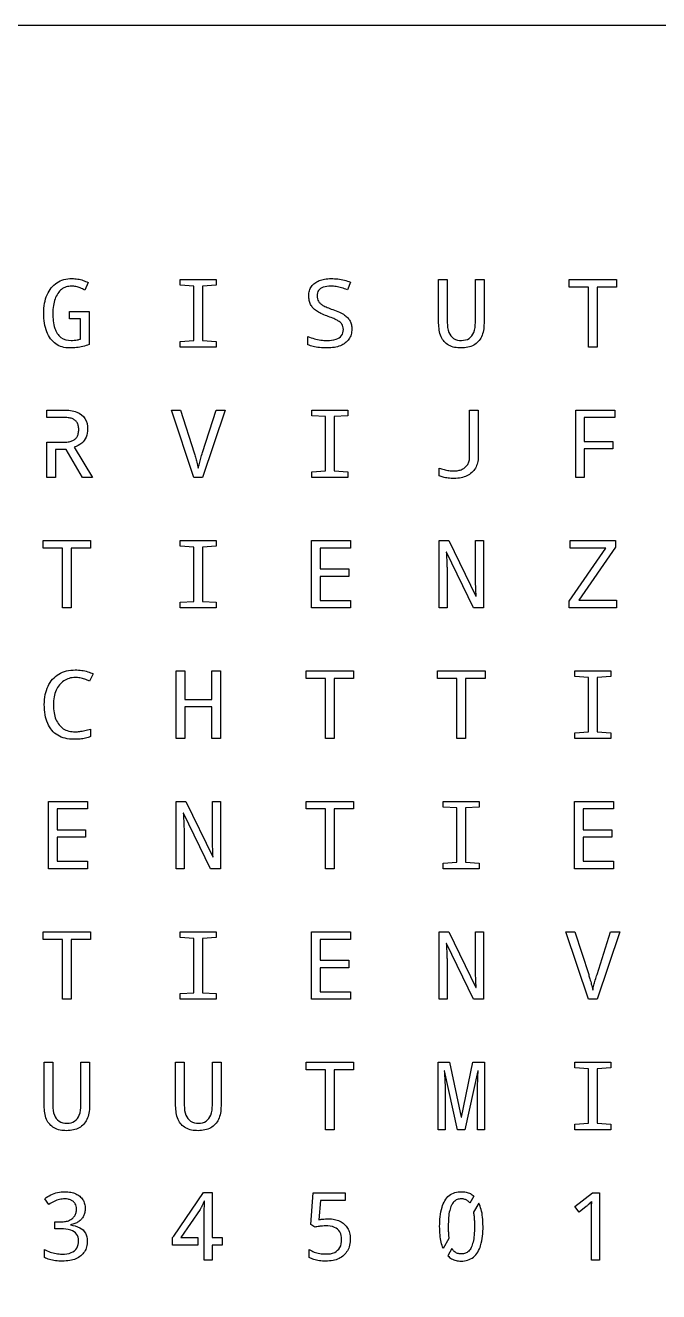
# Model space of a CAD drawing. Extents: x 0 to 500, y 0 to 500.
# Drawn here: x 125 to 250, y 250 to 500 of the extents above; entities that cross this region are included whole.
import ezdxf

# ---------------------------------------------------------------- set-up
doc = ezdxf.new("R2010")
doc.units = 0
doc.layers.add('Layer_1', color=7, linetype='CONTINUOUS')
doc.layers.add('letters', color=7, linetype='CONTINUOUS')

msp = doc.modelspace()

# ---------------------------------------------------------------- linework, layer by layer
at = {"layer": 'Layer_1', "color": 7}
msp.add_lwpolyline([(-0.000001, 500.00001), (500.000091, 500.00001), (500.000091, 0.000084), (-0.000001, 0.000084)], close=True, dxfattribs=at)
at = {"layer": 'letters', "color": 1}
for points in [[(137.373146, 449.216338), (136.713682, 447.740143)], [(189.155525, 449.289236), (188.569338, 447.794816)], [(206.574467, 441.224834), (206.574467, 449.80864), (208.278076, 449.80864), (208.278076, 441.315959)], [(213.8377, 441.334184), (213.8377, 449.826864), (215.541307, 449.826864)], [(215.541307, 449.826864), (215.541307, 441.188388)], [(133.718631, 443.521139), (137.583807, 443.521139), (137.583807, 436.987609)], [(135.889357, 438.05375), (135.889357, 442.02672), (133.718631, 442.02672), (133.718631, 443.521139)], [(180.765712, 436.932935), (180.765712, 438.554926)], [(132.436343, 422.606184), (130.980034, 422.606184), (129.267268, 422.606184), (129.267268, 424.055042), (132.537097, 424.055042)], [(162.650675, 424.055042), (164.473353, 424.055042), (159.99451, 410.732832), (158.281743, 410.732832), (153.82122, 424.055042), (155.616421, 424.055042), (158.31838, 415.607923)], [(159.97619, 415.662599), (162.650675, 424.055042)], [(212.692803, 414.824264), (212.692803, 424.055042), (214.396413, 424.055042), (214.396413, 414.842489)], [(129.267268, 417.67642), (130.980034, 417.67642), (132.48214, 417.67642)], [(134.652867, 416.701404), (138.289064, 410.732832), (136.283203, 410.732832), (133.077487, 416.236674), (130.980034, 416.236674), (130.980034, 410.732832), (129.267268, 410.732832), (129.267268, 417.67642)], [(206.684377, 411.088213), (206.684377, 412.60086)], [(208.241437, 392.205305), (208.241437, 384.979235), (206.666058, 384.979235), (206.666058, 398.301448), (208.616965, 398.301448), (213.910974, 387.330214), (213.96593, 387.330214)], [(213.8377, 391.011592), (213.8377, 398.301448), (215.431399, 398.301448), (215.431399, 384.979235)], [(215.431399, 384.979235), (213.462174, 384.979235), (208.149849, 396.005142), (208.076575, 396.005142)], [(138.371498, 371.955549), (137.657081, 370.534028)], [(137.858582, 361.057216), (137.858582, 359.581021)], [(156.330838, 340.698111), (156.330838, 333.472044), (154.755458, 333.472044), (154.755458, 346.794251), (156.706364, 346.794251), (162.000372, 335.823023), (162.055326, 335.823023)], [(161.927098, 339.504398), (161.927098, 346.794251), (163.520795, 346.794251), (163.520795, 333.472044)], [(163.520795, 333.472044), (161.551572, 333.472044), (156.239244, 344.497948), (156.165971, 344.497948)], [(208.241437, 314.944516), (208.241437, 307.718447), (206.666058, 307.718447), (206.666058, 321.040654), (208.616965, 321.040654), (213.910974, 310.069426), (213.96593, 310.069426)], [(213.8377, 313.750801), (213.8377, 321.040654), (215.431399, 321.040654), (215.431399, 307.718447)], [(240.516577, 321.040654), (242.339254, 321.040654), (237.860414, 307.718447), (236.147644, 307.718447), (231.687124, 321.040654), (233.482325, 321.040654), (236.184284, 312.593537)], [(237.842094, 312.648211), (240.516577, 321.040654)], [(215.431399, 307.718447), (213.462174, 307.718447), (208.149849, 318.744351), (208.076575, 318.744351)], [(128.708557, 286.703257), (128.708557, 295.287057), (130.412165, 295.287057), (130.412165, 286.794376)], [(135.971788, 286.812604), (135.971788, 295.305284), (137.675398, 295.305284)], [(137.675398, 295.305284), (137.675398, 286.666805)], [(154.663865, 286.703257), (154.663865, 295.287057), (156.367472, 295.287057), (156.367472, 286.794376)], [(161.927098, 286.812604), (161.927098, 295.305284), (163.630708, 295.305284)], [(163.630708, 295.305284), (163.630708, 286.666805)], [(207.847594, 289.929014), (207.847594, 281.96485), (206.464556, 281.96485), (206.464556, 295.287057), (208.726873, 295.287057), (210.998353, 284.425176), (211.05331, 284.425176), (213.343104, 295.287057), (215.65122, 295.287057), (215.65122, 281.96485), (214.249865, 281.96485), (214.249865, 290.047474)], [(210.302255, 281.96485), (207.756001, 293.628617), (207.682727, 293.628617)], [(214.378093, 293.610392), (214.304819, 293.610392), (211.712768, 281.96485), (210.302255, 281.96485)], [(129.66111, 267.218932), (128.818465, 268.357974)], [(154.068521, 260.694514), (154.279182, 260.958772), (160.159377, 269.60636), (161.881301, 269.60636), (161.881301, 260.712738), (163.832209, 260.712738), (163.832209, 259.200092), (161.881301, 259.200092), (161.881301, 256.211252), (160.269285, 256.211252), (160.269285, 259.200092), (160.269285, 260.712738), (160.269285, 263.956723)], [(160.388358, 267.893244), (160.305925, 267.893244)], [(182.15791, 262.744783), (181.333582, 263.264187), (181.837338, 269.533462), (188.157175, 269.533462), (188.157175, 268.020818), (183.28449, 268.020818), (182.927281, 264.202757)], [(213.535448, 268.859151), (212.756917, 267.48319)], [(214.506321, 267.501415), (213.443854, 265.678952)], [(235.680528, 266.790654), (234.334129, 265.688064), (233.445685, 266.808879), (236.953655, 269.533462), (238.327531, 269.533462), (238.327531, 256.211252)], [(159.481597, 266.253029), (155.717171, 260.712738), (159.051114, 260.712738), (159.04196, 259.190982), (154.077681, 259.200084), (154.068521, 260.694514)], [(132.024181, 262.40763), (130.80601, 262.40763), (130.80601, 263.78359), (132.024181, 263.78359)], [(133.920132, 263.227738), (133.920132, 263.173064)], [(238.327531, 256.211252), (236.715514, 256.211252), (236.715514, 264.5308)], [(208.607806, 260.466708), (207.472066, 258.544007)], [(128.763511, 256.74888), (128.763511, 258.297974)], [(181.049647, 256.74888), (181.049647, 258.316198)], [(209.193995, 258.507555), (208.397144, 257.086034)]]:
    msp.add_lwpolyline(points, dxfattribs=at)
for points in [[(162.68731, 436.48643), (155.579784, 436.48643), (155.579784, 437.607247), (158.281743, 437.789492), (158.281743, 448.505577), (155.579784, 448.687825), (155.579784, 449.80864), (162.68731, 449.80864), (162.68731, 448.687825), (159.99451, 448.505577), (159.99451, 437.789492), (162.68731, 437.607247)], [(237.860414, 436.48643), (236.147644, 436.48643), (236.147644, 448.31422), (232.319108, 448.31422), (232.319108, 449.80864), (241.679793, 449.80864), (241.679793, 448.31422), (237.860414, 448.31422)], [(180.765712, 436.932935)], [(188.642612, 410.732832), (181.535086, 410.732832), (181.535086, 411.853647), (184.237043, 412.035895), (184.237043, 422.75198), (181.535086, 422.934228), (181.535086, 424.055042), (188.642612, 424.055042), (188.642612, 422.934228), (185.94981, 422.75198), (185.94981, 412.035895), (188.642612, 411.853647)], [(235.323319, 410.732832), (233.619712, 410.732832), (233.619712, 424.055042), (241.322585, 424.055042), (241.322585, 422.560623), (235.323319, 422.560623), (235.323319, 417.858665), (240.974536, 417.858665), (240.974536, 416.364248), (235.323319, 416.364248)], [(206.684377, 411.088213)], [(134.039203, 384.979235), (132.326436, 384.979235), (132.326436, 396.807026), (128.497896, 396.807026), (128.497896, 398.301448), (137.858582, 398.301448), (137.858582, 396.807026), (134.039203, 396.807026)], [(162.68731, 384.979235), (155.579784, 384.979235), (155.579784, 386.10005), (158.281743, 386.2823), (158.281743, 396.998383), (155.579784, 397.180631), (155.579784, 398.301448), (162.68731, 398.301448), (162.68731, 397.180631), (159.99451, 396.998383), (159.99451, 386.2823), (162.68731, 386.10005)], [(189.173845, 384.979235), (181.461812, 384.979235), (181.461812, 398.301448), (189.173845, 398.301448), (189.173845, 396.807026), (183.165419, 396.807026), (183.165419, 392.688257), (188.816636, 392.688257), (188.816636, 391.212062), (183.165419, 391.212062), (183.165419, 386.473658), (189.173845, 386.473658)], [(241.679793, 384.979235), (232.319108, 384.979235), (232.319108, 386.300525), (239.582341, 396.788801), (232.511449, 396.788801), (232.511449, 398.301448), (241.496609, 398.301448), (241.496609, 396.980159), (234.233376, 386.491882), (241.679793, 386.491882)], [(163.539114, 359.225641), (161.826347, 359.225641), (161.826347, 365.44024), (156.468225, 365.44024), (156.468225, 359.225641), (154.755458, 359.225641), (154.755458, 372.547851), (156.468225, 372.547851), (156.468225, 366.93466), (161.826347, 366.93466), (161.826347, 372.547851), (163.539114, 372.547851)], [(185.94981, 359.225641), (184.237043, 359.225641), (184.237043, 371.053429), (180.408503, 371.053429), (180.408503, 372.547851), (189.769192, 372.547851), (189.769192, 371.053429), (185.94981, 371.053429)], [(211.905114, 359.225641), (210.192345, 359.225641), (210.192345, 371.053429), (206.363805, 371.053429), (206.363805, 372.547851), (215.724491, 372.547851), (215.724491, 371.053429), (211.905114, 371.053429)], [(240.553214, 359.225641), (233.445685, 359.225641), (233.445685, 360.346456), (236.147644, 360.528703), (236.147644, 371.244789), (233.445685, 371.427034), (233.445685, 372.547851), (240.553214, 372.547851), (240.553214, 371.427034), (237.860414, 371.244789), (237.860414, 360.528703), (240.553214, 360.346456)], [(137.858582, 361.057216)], [(137.263235, 333.472044), (129.551202, 333.472044), (129.551202, 346.794251), (137.263235, 346.794251), (137.263235, 345.299834), (131.25481, 345.299834), (131.25481, 341.181065), (136.906026, 341.181065), (136.906026, 339.70487), (131.25481, 339.70487), (131.25481, 334.966463), (137.263235, 334.966463)], [(185.94981, 333.472044), (184.237043, 333.472044), (184.237043, 345.299834), (180.408503, 345.299834), (180.408503, 346.794251), (189.769192, 346.794251), (189.769192, 345.299834), (185.94981, 345.299834)], [(214.597914, 333.472044), (207.490385, 333.472044), (207.490385, 334.592858), (210.192345, 334.775106), (210.192345, 345.491191), (207.490385, 345.673436), (207.490385, 346.794251), (214.597914, 346.794251), (214.597914, 345.673436), (211.905114, 345.491191), (211.905114, 334.775106), (214.597914, 334.592858)], [(241.084447, 333.472044), (233.372411, 333.472044), (233.372411, 346.794251), (241.084447, 346.794251), (241.084447, 345.299834), (235.076021, 345.299834), (235.076021, 341.181065), (240.727238, 341.181065), (240.727238, 339.70487), (235.076021, 339.70487), (235.076021, 334.966463), (241.084447, 334.966463)], [(134.039203, 307.718447), (132.326436, 307.718447), (132.326436, 319.546237), (128.497896, 319.546237), (128.497896, 321.040654), (137.858582, 321.040654), (137.858582, 319.546237), (134.039203, 319.546237)], [(162.68731, 307.718447), (155.579784, 307.718447), (155.579784, 308.839261), (158.281743, 309.021509), (158.281743, 319.737594), (155.579784, 319.919839), (155.579784, 321.040654), (162.68731, 321.040654), (162.68731, 319.919839), (159.99451, 319.737594), (159.99451, 309.021509), (162.68731, 308.839261)], [(189.173845, 307.718447), (181.461812, 307.718447), (181.461812, 321.040654), (189.173845, 321.040654), (189.173845, 319.546237), (183.165419, 319.546237), (183.165419, 315.427468), (188.816636, 315.427468), (188.816636, 313.951273), (183.165419, 313.951273), (183.165419, 309.212866), (189.173845, 309.212866)], [(185.94981, 281.96485), (184.237043, 281.96485), (184.237043, 293.792637), (180.408503, 293.792637), (180.408503, 295.287057), (189.769192, 295.287057), (189.769192, 293.792637), (185.94981, 293.792637)], [(240.553214, 281.96485), (233.445685, 281.96485), (233.445685, 283.085664), (236.147644, 283.267909), (236.147644, 293.983997), (233.445685, 294.166242), (233.445685, 295.287057), (240.553214, 295.287057), (240.553214, 294.166242), (237.860414, 293.983997), (237.860414, 283.267909), (240.553214, 283.085664)], [(133.920132, 263.227738)], [(181.049647, 256.74888)]]:
    msp.add_lwpolyline(points, close=True, dxfattribs=at)
for points, knots in [([(130.119072, 448.177534), (130.469509, 448.542696), (131.167157, 449.26966), (132.621724, 449.883204), (134.042716, 450.041761), (135.325049, 449.943801), (136.403474, 449.691731), (137.051595, 449.373982), (137.373146, 449.216338)], [0, 0, 0, 0, 1.504879, 2.99591, 4.618575, 5.755618, 6.843796, 7.91525, 7.91525, 7.91525, 7.91525]), ([(182.112113, 449.097879), (182.39957, 449.280809), (183.003438, 449.665095), (184.122928, 449.943251), (185.372696, 450.028609), (186.681382, 449.94801), (187.967365, 449.724331), (188.763999, 449.43261), (189.155525, 449.289236)], [0, 0, 0, 0, 1.016509, 2.135405, 3.410441, 4.768299, 6.060281, 7.308947, 7.308947, 7.308947, 7.308947]), ([(129.981682, 438.117536), (129.708184, 438.563856), (129.129685, 439.507906), (128.721642, 441.252987), (128.58724, 443.160662), (128.728949, 445.069253), (129.188591, 446.811511), (129.818325, 447.736013), (130.119072, 448.177534)], [0, 0, 0, 0, 1.561686, 3.303248, 5.303435, 7.288679, 9.030948, 10.62366, 10.62366, 10.62366, 10.62366]), ([(136.713682, 447.740143), (136.425009, 447.891932), (135.872663, 448.182364), (135.003361, 448.442969), (134.062323, 448.543817), (133.070207, 448.412597), (132.086276, 447.919722), (131.639555, 447.367291), (131.410517, 447.084056)], [0, 0, 0, 0, 0.976711, 1.868832, 2.70361, 3.800908, 4.829424, 5.911584, 5.911584, 5.911584, 5.911584]), ([(181.764064, 444.213676), (181.597921, 444.432969), (181.260064, 444.878909), (180.994702, 445.71781), (180.906271, 446.639018), (181.014339, 447.585892), (181.414502, 448.472001), (181.877731, 448.887598), (182.112113, 449.097879)], [0, 0, 0, 0, 0.820154, 1.667809, 2.595722, 3.584421, 4.498367, 5.434415, 5.434415, 5.434415, 5.434415]), ([(188.569338, 447.794816), (188.188363, 447.93586), (187.455654, 448.207122), (186.346006, 448.448519), (185.121927, 448.537923), (183.891442, 448.446538), (182.760795, 447.749084), (182.546413, 446.767053), (182.627934, 446.034145), (182.82402, 445.506183), (183.06412, 445.239528), (183.183736, 445.106682)], [0, 0, 0, 0, 1.217816, 2.342163, 3.391321, 4.897174, 5.994086, 7.093342, 7.676247, 8.212461, 8.744815, 8.744815, 8.744815, 8.744815]), ([(131.410517, 447.084056), (131.211373, 446.736383), (130.787112, 445.995694), (130.490508, 444.638827), (130.381171, 442.67003), (130.542203, 440.413737), (131.82993, 438.156495), (133.548869, 437.745912), (134.646821, 437.811649), (135.267665, 437.897285), (135.679235, 438.000867), (135.889357, 438.05375)], [0, 0, 0, 0, 1.196218, 2.548446, 4.111462, 7.115037, 9.268367, 11.359736, 11.960888, 12.583865, 13.233668, 13.233668, 13.233668, 13.233668]), ([(183.183736, 445.106682), (183.361494, 444.972052), (183.784534, 444.651654), (184.634797, 444.271118), (185.294331, 444.03037), (185.665875, 443.894747)], [0, 0, 0, 0, 0.667268, 1.588004, 2.775864, 2.775864, 2.775864, 2.775864]), ([(184.50266, 442.628131), (184.115394, 442.775832), (183.399742, 443.048777), (182.457221, 443.563932), (181.981969, 444.009418), (181.764064, 444.213676)], [0, 0, 0, 0, 1.243953, 2.298776, 3.191934, 3.191934, 3.191934, 3.191934]), ([(187.113029, 441.416196), (186.924099, 441.541558), (186.468303, 441.843996), (185.581265, 442.22674), (184.892221, 442.48316), (184.50266, 442.628131)], [0, 0, 0, 0, 0.679166, 1.638495, 2.886364, 2.886364, 2.886364, 2.886364]), ([(185.665875, 443.894747), (186.113751, 443.723357), (186.917269, 443.415874), (187.956419, 442.890193), (188.454342, 442.433979), (188.670089, 442.236304)], [0, 0, 0, 0, 1.44052, 2.584379, 3.458951, 3.458951, 3.458951, 3.458951]), ([(180.765712, 438.554926), (181.188991, 438.398666), (182.016276, 438.09326), (183.293659, 437.831377), (184.738028, 437.73582), (186.196805, 437.838224), (187.545931, 438.625268), (187.811334, 439.737938), (187.722229, 440.527427), (187.504937, 441.050133), (187.24355, 441.294283), (187.113029, 441.416196)], [0, 0, 0, 0, 1.352252, 2.64293, 3.893649, 5.691103, 6.98465, 8.250761, 8.838409, 9.370552, 9.901289, 9.901289, 9.901289, 9.901289]), ([(188.670089, 442.236304), (188.823172, 442.036728), (189.133807, 441.631751), (189.380314, 440.868746), (189.463736, 439.966422), (189.3479, 438.981232), (188.916156, 437.999765), (188.411906, 437.533147), (188.157175, 437.297428)], [0, 0, 0, 0, 0.749882, 1.521654, 2.364231, 3.456781, 4.467497, 5.499317, 5.499317, 5.499317, 5.499317]), ([(215.541307, 441.188388), (215.520877, 440.700091), (215.482714, 439.787962), (215.095929, 438.534054), (214.440367, 437.525228), (213.506607, 436.79464), (212.320054, 436.376986), (210.628017, 436.234749), (208.50111, 436.535975), (206.71507, 438.580461), (206.624788, 440.27842), (206.574467, 441.224834)], [0, 0, 0, 0, 1.461582, 2.730214, 3.886168, 5.017183, 6.222078, 7.598992, 10.116785, 12.322424, 15.099958, 15.099958, 15.099958, 15.099958]), ([(208.278076, 441.315959), (208.30636, 440.644688), (208.356076, 439.464721), (209.456709, 437.986725), (211.071379, 437.684919), (212.683102, 437.998779), (213.739376, 439.485251), (213.801933, 440.661597), (213.8377, 441.334184)], [0, 0, 0, 0, 1.983904, 3.487329, 5.097868, 6.654689, 8.149681, 10.1457, 10.1457, 10.1457, 10.1457]), ([(137.583807, 436.987609), (137.179712, 436.849818), (136.364102, 436.571707), (135.067956, 436.357423), (133.687413, 436.262861), (132.270634, 436.417948), (130.927121, 437.042472), (130.30004, 437.755529), (129.981682, 438.117535)], [0, 0, 0, 0, 1.278885, 2.58125, 3.926743, 5.424147, 6.814201, 8.247633, 8.247633, 8.247633, 8.247633]), ([(188.157175, 437.297428), (187.844854, 437.095678), (187.181924, 436.667448), (185.932912, 436.36515), (184.537873, 436.276102), (183.130264, 436.34665), (181.844947, 436.524455), (181.105072, 436.80449), (180.765712, 436.932935)], [0, 0, 0, 0, 1.108774, 2.353468, 3.79569, 5.297387, 6.578612, 7.664208, 7.664208, 7.664208, 7.664208]), ([(132.48214, 417.67642), (132.800937, 417.686642), (133.385167, 417.705375), (134.176819, 417.899585), (134.804381, 418.236583), (135.246158, 418.753089), (135.490699, 419.427592), (135.554212, 420.184966), (135.491878, 420.93546), (135.250358, 421.58985), (134.809389, 422.0861), (134.174844, 422.399904), (133.367025, 422.579551), (132.766516, 422.596736), (132.436343, 422.606184)], [0, 0, 0, 0, 0.954897, 1.749957, 2.424679, 3.057292, 3.741416, 4.541483, 5.322312, 5.985525, 6.59726, 7.263983, 8.073873, 9.063024, 9.063024, 9.063024, 9.063024]), ([(132.537097, 424.055042), (133.443331, 424.016566), (135.035267, 423.948978), (137.032349, 422.47696), (137.407261, 420.457417), (137.139843, 418.706151), (136.151187, 417.365755), (135.173184, 416.932111), (134.652867, 416.701404)], [0, 0, 0, 0, 2.67914, 4.706307, 6.872828, 8.459542, 9.941508, 11.626276, 11.626276, 11.626276, 11.626276]), ([(158.31838, 415.607923), (158.405794, 415.324312), (158.596259, 414.706362), (158.860889, 413.690174), (159.032501, 412.956983), (159.124388, 412.564408)], [0, 0, 0, 0, 0.890247, 1.939725, 3.149292, 3.149292, 3.149292, 3.149292]), ([(159.124388, 412.564408), (159.195761, 412.875457), (159.346988, 413.534515), (159.634428, 414.56705), (159.85847, 415.285235), (159.97619, 415.662599)], [0, 0, 0, 0, 0.957304, 2.028355, 3.214245, 3.214245, 3.214245, 3.214245]), ([(214.396413, 414.842489), (214.372272, 414.43038), (214.325978, 413.64009), (213.871738, 412.545225), (213.135515, 411.661534), (212.155774, 411.005948), (210.963313, 410.619489), (209.697288, 410.523494), (208.508675, 410.586171), (207.49631, 410.733249), (206.936241, 410.978102), (206.684377, 411.088213)], [0, 0, 0, 0, 1.231464, 2.361547, 3.486671, 4.636737, 5.850664, 7.205217, 8.41977, 9.425064, 10.246584, 10.246584, 10.246584, 10.246584]), ([(206.684377, 412.60086), (207.006726, 412.488278), (207.63213, 412.269852), (208.583621, 412.082051), (209.515468, 412.012533), (210.396527, 412.081606), (211.206647, 412.307098), (211.634985, 412.610058), (211.840998, 412.75577)], [0, 0, 0, 0, 1.023252, 1.985261, 2.900282, 3.81766, 4.629415, 5.381615, 5.381615, 5.381615, 5.381615]), ([(211.840998, 412.75577), (212.011868, 412.930926), (212.357644, 413.285374), (212.646085, 414.021088), (212.676681, 414.547094), (212.692803, 414.824264)], [0, 0, 0, 0, 0.728467, 1.474139, 2.30472, 2.30472, 2.30472, 2.30472]), ([(208.076575, 396.005142), (208.10845, 395.490556), (208.166452, 394.554184), (208.226782, 393.287444), (208.236971, 392.535081), (208.241437, 392.205305)], [0, 0, 0, 0, 1.546746, 2.81455, 3.803913, 3.803913, 3.803913, 3.803913]), ([(213.96593, 387.330214), (213.941606, 387.87557), (213.899044, 388.829802), (213.851156, 390.056897), (213.841544, 390.738875), (213.8377, 391.011592)], [0, 0, 0, 0, 1.637718, 2.865588, 3.683797, 3.683797, 3.683797, 3.683797]), ([(137.858582, 359.581021), (137.541529, 359.471831), (136.87475, 359.242198), (135.767482, 359.08107), (134.407123, 359.010157), (132.884825, 359.148084), (131.36336, 359.754495), (130.167028, 360.796566), (129.320022, 362.210943), (128.833517, 363.957899), (128.695511, 365.881898), (128.843195, 367.803287), (129.387496, 369.527392), (130.313779, 370.937733), (131.571512, 371.99813), (133.137296, 372.626177), (134.703871, 372.780126), (136.121546, 372.684426), (137.314279, 372.43851), (138.025011, 372.113832), (138.371498, 371.955549)], [0, 0, 0, 0, 1.004113, 2.111703, 3.340487, 5.090999, 6.652999, 8.171105, 9.764794, 11.529184, 13.56202, 15.526595, 17.278531, 18.926113, 20.522848, 22.136957, 23.908385, 25.19667, 26.394816, 27.534552, 27.534552, 27.534552, 27.534552]), ([(137.657081, 370.534028), (137.348438, 370.675702), (136.748213, 370.951218), (135.803097, 371.188488), (134.761906, 371.28167), (133.652573, 371.149685), (132.535535, 370.656956), (131.995602, 370.085554), (131.721926, 369.795928)], [0, 0, 0, 0, 1.017071, 1.977922, 2.906365, 4.141181, 5.294382, 6.479716, 6.479716, 6.479716, 6.479716]), ([(131.721926, 369.795928), (131.484559, 369.447874), (130.990149, 368.722916), (130.62389, 367.364851), (130.51102, 365.862112), (130.618988, 364.354636), (130.948396, 362.968041), (131.425074, 362.237974), (131.648652, 361.895549)], [0, 0, 0, 0, 1.256267, 2.616666, 4.154076, 5.764507, 7.144429, 8.363396, 8.363396, 8.363396, 8.363396]), ([(131.648652, 361.895549), (131.91474, 361.620477), (132.45344, 361.063588), (133.602798, 360.613706), (134.716375, 360.496599), (135.777272, 360.577693), (136.779198, 360.759313), (137.481824, 360.953234), (137.858582, 361.057216)], [0, 0, 0, 0, 1.136589, 2.301048, 3.607456, 4.471435, 5.485211, 6.657305, 6.657305, 6.657305, 6.657305]), ([(156.165971, 344.497948), (156.197847, 343.983362), (156.255851, 343.04699), (156.316183, 341.78025), (156.326372, 341.027887), (156.330838, 340.698111)], [0, 0, 0, 0, 1.546746, 2.81455, 3.803913, 3.803913, 3.803913, 3.803913]), ([(162.055326, 335.823023), (162.031002, 336.368378), (161.988441, 337.32261), (161.940554, 338.549704), (161.930942, 339.231682), (161.927098, 339.504398)], [0, 0, 0, 0, 1.637718, 2.865587, 3.683794, 3.683794, 3.683794, 3.683794]), ([(208.076575, 318.744351), (208.10845, 318.229765), (208.166452, 317.293393), (208.226782, 316.026654), (208.236971, 315.274292), (208.241437, 314.944516)], [0, 0, 0, 0, 1.546745, 2.814549, 3.80391, 3.80391, 3.80391, 3.80391]), ([(213.96593, 310.069426), (213.941606, 310.614781), (213.899044, 311.569013), (213.851156, 312.796107), (213.841544, 313.478085), (213.8377, 313.750801)], [0, 0, 0, 0, 1.637718, 2.865587, 3.683794, 3.683794, 3.683794, 3.683794]), ([(236.184284, 312.593537), (236.271698, 312.309926), (236.462161, 311.691975), (236.72679, 310.675787), (236.898402, 309.942596), (236.990289, 309.550022)], [0, 0, 0, 0, 0.890248, 1.939725, 3.149291, 3.149291, 3.149291, 3.149291]), ([(236.990289, 309.550022), (237.061663, 309.861071), (237.21289, 310.520128), (237.50033, 311.552662), (237.724373, 312.270847), (237.842094, 312.648211)], [0, 0, 0, 0, 0.957302, 2.028353, 3.214243, 3.214243, 3.214243, 3.214243]), ([(207.682727, 293.628617), (207.714667, 293.132599), (207.773048, 292.225963), (207.833189, 290.992608), (207.843178, 290.25508), (207.847594, 289.929014)], [0, 0, 0, 0, 1.491161, 2.725586, 3.703814, 3.703814, 3.703814, 3.703814]), ([(214.249865, 290.047474), (214.253662, 290.317155), (214.263036, 290.982946), (214.310847, 292.170565), (214.35371, 293.088328), (214.378093, 293.610392)], [0, 0, 0, 0, 0.809098, 1.997506, 3.565432, 3.565432, 3.565432, 3.565432]), ([(137.675398, 286.666805), (137.654968, 286.178509), (137.616804, 285.266381), (137.230019, 284.012474), (136.574453, 283.003652), (135.640698, 282.273059), (134.454143, 281.855404), (132.762106, 281.713166), (130.635199, 282.014394), (128.84916, 284.058881), (128.758879, 285.756842), (128.708557, 286.703257)], [0, 0, 0, 0, 1.461581, 2.73021, 3.886164, 5.01718, 6.222075, 7.598991, 10.116783, 12.322422, 15.099959, 15.099959, 15.099959, 15.099959]), ([(130.412165, 286.794376), (130.440448, 286.123106), (130.490164, 284.943138), (131.590799, 283.465142), (133.205469, 283.163336), (134.817193, 283.477196), (135.873465, 284.96367), (135.936021, 286.140016), (135.971788, 286.812604)], [0, 0, 0, 0, 1.983904, 3.487329, 5.09787, 6.654691, 8.149683, 10.145703, 10.145703, 10.145703, 10.145703]), ([(163.630708, 286.666805), (163.610278, 286.178509), (163.572114, 285.266381), (163.185328, 284.012474), (162.529761, 283.003652), (161.596006, 282.27306), (160.409452, 281.855404), (158.717415, 281.713166), (156.590508, 282.014393), (154.804468, 284.058881), (154.714186, 285.756842), (154.663865, 286.703257)], [0, 0, 0, 0, 1.461581, 2.730211, 3.886165, 5.017181, 6.222075, 7.598989, 10.116783, 12.322423, 15.09996, 15.09996, 15.09996, 15.09996]), ([(156.367472, 286.794376), (156.395755, 286.123106), (156.445472, 284.943138), (157.546108, 283.465142), (159.160778, 283.163336), (160.772502, 283.477196), (161.828774, 284.96367), (161.891331, 286.140016), (161.927098, 286.812604)], [0, 0, 0, 0, 1.983904, 3.48733, 5.097872, 6.654692, 8.149684, 10.145704, 10.145704, 10.145704, 10.145704]), ([(128.818465, 268.357974), (129.20891, 268.631884), (129.985053, 269.176374), (131.364413, 269.628645), (132.713831, 269.763448), (133.932744, 269.667717), (134.957899, 269.38782), (135.495071, 269.005527), (135.75197, 268.822699)], [0, 0, 0, 0, 1.424259, 2.831208, 4.296428, 5.465983, 6.491112, 7.430744, 7.430744, 7.430744, 7.430744]), ([(134.478842, 267.774785), (134.329787, 267.88519), (134.02309, 268.112359), (133.441599, 268.286766), (132.668872, 268.349745), (131.718442, 268.234944), (130.640074, 267.861886), (129.99508, 267.438274), (129.66111, 267.218932)], [0, 0, 0, 0, 0.55293, 1.13771, 1.78983, 2.871468, 3.984173, 5.178971, 5.178971, 5.178971, 5.178971]), ([(132.024181, 263.78359), (132.327079, 263.796019), (132.894333, 263.819294), (133.677683, 264.050675), (134.306713, 264.440565), (134.771369, 264.964602), (135.049652, 265.605009), (135.125385, 266.263081), (135.06207, 266.872448), (134.853895, 267.393117), (134.603789, 267.647634), (134.478842, 267.774785)], [0, 0, 0, 0, 0.906976, 1.698544, 2.42026, 3.099921, 3.766947, 4.482324, 5.062567, 5.593839, 6.12421, 6.12421, 6.12421, 6.12421]), ([(135.75197, 268.822699), (135.964659, 268.611644), (136.386462, 268.193081), (136.744897, 267.339821), (136.844605, 266.465973), (136.765554, 265.634943), (136.510756, 264.909511), (136.083372, 264.285729), (135.497643, 263.780358), (134.760919, 263.409871), (134.209706, 263.290466), (133.920132, 263.227738)], [0, 0, 0, 0, 0.891597, 1.768205, 2.711155, 3.508307, 4.253282, 4.992768, 5.750561, 6.551211, 7.437351, 7.437351, 7.437351, 7.437351]), ([(160.305925, 267.893244), (160.219671, 267.681556), (160.056453, 267.280974), (159.785158, 266.729882), (159.578579, 266.405375), (159.481597, 266.253029)], [0, 0, 0, 0, 0.685747, 1.297649, 1.839129, 1.839129, 1.839129, 1.839129]), ([(160.269285, 263.956723), (160.272234, 264.34014), (160.278549, 265.161148), (160.320787, 266.47349), (160.364974, 267.401916), (160.388358, 267.893244)], [0, 0, 0, 0, 1.150252, 2.463026, 3.938681, 3.938681, 3.938681, 3.938681]), ([(207.472066, 258.544007), (207.330218, 258.940519), (207.023258, 259.798574), (206.820117, 261.269194), (206.730935, 263.601912), (206.90715, 266.346916), (208.368744, 269.225784), (210.541361, 269.829859), (211.978585, 269.684247), (212.8556, 269.400451), (213.311573, 269.037401), (213.535448, 268.859151)], [0, 0, 0, 0, 1.260573, 2.727893, 4.427583, 8.263806, 10.953199, 13.438807, 14.413623, 15.297651, 16.150354, 16.150354, 16.150354, 16.150354]), ([(208.397144, 257.086034), (208.628851, 256.873535), (209.095089, 256.445947), (210.028551, 256.09849), (211.514385, 255.934786), (213.718283, 256.543589), (215.198466, 259.425827), (215.37978, 262.216114), (215.278813, 264.61964), (215.037642, 266.185537), (214.674283, 267.085437), (214.506321, 267.501415)], [0, 0, 0, 0, 0.935842, 1.883092, 2.919667, 5.424964, 8.123398, 11.96515, 13.779801, 15.341114, 16.683215, 16.683215, 16.683215, 16.683215]), ([(212.756917, 267.48319), (212.613843, 267.650844), (212.331242, 267.981998), (211.712371, 268.267765), (210.998897, 268.355976), (210.233882, 268.238597), (209.527792, 267.773348), (209.249467, 267.297324), (209.102402, 267.045797)], [0, 0, 0, 0, 0.654606, 1.292992, 1.987226, 2.792577, 3.56447, 4.429306, 4.429306, 4.429306, 4.429306]), ([(236.788788, 267.820344), (236.695743, 267.723227), (236.48639, 267.504712), (236.113942, 267.163921), (235.833557, 266.922446), (235.680528, 266.790654)], [0, 0, 0, 0, 0.4034, 0.90766, 1.513566, 1.513566, 1.513566, 1.513566]), ([(236.715514, 264.5308), (236.717493, 264.817342), (236.721997, 265.469476), (236.748782, 266.566021), (236.774612, 267.375886), (236.788788, 267.820344)], [0, 0, 0, 0, 0.859633, 1.95642, 3.290475, 3.290475, 3.290475, 3.290475]), ([(209.102402, 267.045797), (208.972612, 266.707645), (208.674939, 265.932095), (208.510787, 264.520016), (208.459786, 263.156564), (208.479825, 261.987643), (208.517659, 261.178066), (208.579695, 260.688535), (208.607806, 260.466708)], [0, 0, 0, 0, 1.083114, 2.484115, 4.231041, 5.180869, 5.990124, 6.660693, 6.660693, 6.660693, 6.660693]), ([(213.443854, 265.678952), (213.485061, 265.423587), (213.575779, 264.861395), (213.631733, 263.928909), (213.658161, 262.6712), (213.604886, 261.257692), (213.439984, 259.840076), (213.143136, 259.058702), (213.013375, 258.71714)], [0, 0, 0, 0, 0.775581, 1.707462, 2.799144, 4.548095, 5.955102, 7.0478, 7.0478, 7.0478, 7.0478]), ([(133.920132, 263.173064), (134.557078, 263.055711), (135.701845, 262.844794), (137.032567, 261.630587), (137.292087, 260.147533), (137.144, 258.878586), (136.722544, 257.840514), (136.216211, 257.337801), (135.962631, 257.086034)], [0, 0, 0, 0, 1.915413, 3.442521, 5.056264, 6.210965, 7.270333, 8.333173, 8.333173, 8.333173, 8.333173]), ([(181.049647, 258.316198), (181.360725, 258.139361), (182.002591, 257.774481), (183.136758, 257.499867), (184.501388, 257.399114), (186.016283, 257.546881), (187.283212, 258.702128), (187.504556, 260.267231), (187.265899, 261.836263), (185.94982, 262.890454), (184.663258, 263.006132), (183.639044, 262.96021), (182.932174, 262.877848), (182.428485, 262.791285), (182.15791, 262.744783)], [0, 0, 0, 0, 1.069369, 2.206494, 3.455929, 5.194951, 6.595657, 8.221614, 9.750577, 11.129161, 12.904712, 13.502676, 14.212341, 15.036056, 15.036056, 15.036056, 15.036056]), ([(182.927281, 264.202757), (183.142987, 264.239295), (183.569418, 264.311529), (184.209049, 264.370198), (185.033916, 264.401006), (186.009812, 264.317551), (187.092849, 263.980153), (187.666016, 263.548385), (187.946514, 263.337085)], [0, 0, 0, 0, 0.656125, 1.2971, 1.925339, 3.130829, 4.223173, 5.270093, 5.270093, 5.270093, 5.270093]), ([(187.946514, 263.337085), (188.185557, 263.09053), (188.665649, 262.59535), (189.062226, 261.583759), (189.17847, 260.420853), (189.056693, 259.210668), (188.648926, 258.043008), (188.128203, 257.467875), (187.87324, 257.186271)], [0, 0, 0, 0, 1.021659, 2.051898, 3.182507, 4.504188, 5.681697, 6.811365, 6.811365, 6.811365, 6.811365]), ([(128.763511, 258.297974), (129.138106, 258.123099), (129.877303, 257.778014), (131.067935, 257.487474), (132.472951, 257.382094), (133.983106, 257.508956), (135.331712, 258.531826), (135.621123, 260.006171), (135.279088, 261.487059), (133.802508, 262.347388), (132.678704, 262.385458), (132.024181, 262.40763)], [0, 0, 0, 0, 1.238157, 2.443289, 3.647072, 5.47199, 6.864348, 8.371084, 9.733522, 11.13609, 13.092304, 13.092304, 13.092304, 13.092304]), ([(213.013375, 258.71714), (212.864855, 258.465034), (212.582035, 257.984959), (211.856646, 257.52288), (211.056977, 257.403221), (210.285674, 257.5086), (209.613926, 257.885709), (209.337053, 258.29571), (209.193995, 258.507555)], [0, 0, 0, 0, 0.867762, 1.65244, 2.482848, 3.246202, 3.955342, 4.713472, 4.713472, 4.713472, 4.713472]), ([(135.962631, 257.086034), (135.64925, 256.871322), (134.984824, 256.416091), (133.711782, 256.094201), (132.338863, 255.999021), (130.986028, 256.076729), (129.778237, 256.289568), (129.087189, 256.602369), (128.763511, 256.74888)], [0, 0, 0, 0, 1.132045, 2.400149, 3.873361, 5.254645, 6.4603, 7.522564, 7.522564, 7.522564, 7.522564]), ([(187.87324, 257.186271), (187.56487, 256.951997), (186.922659, 256.464098), (185.675169, 256.100809), (184.35912, 255.997772), (183.088909, 256.076444), (181.973605, 256.290386), (181.344788, 256.602423), (181.049647, 256.74888)], [0, 0, 0, 0, 1.153445, 2.402164, 3.825623, 5.102274, 6.215338, 7.199863, 7.199863, 7.199863, 7.199863])]:
    msp.add_open_spline(points, degree=3, knots=knots, dxfattribs=at)

doc.saveas('drawing.dxf')
